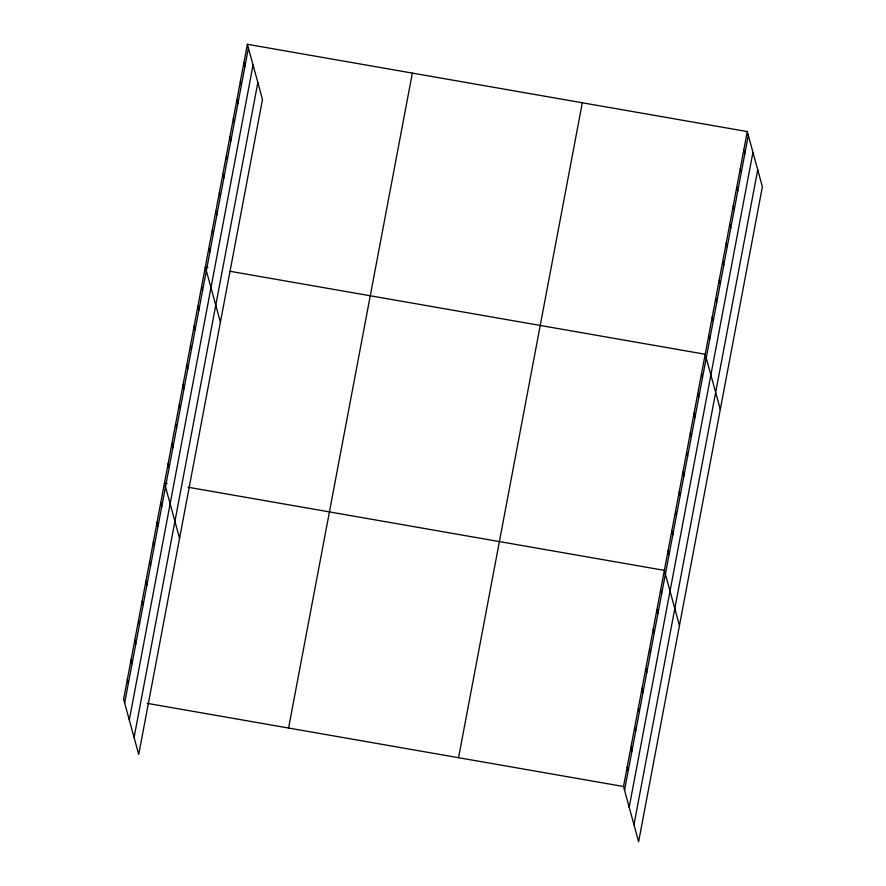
<?xml version="1.0" encoding="UTF-8"?>
<svg xmlns="http://www.w3.org/2000/svg" width="886" height="886" viewBox="0 0 886 886"><rect width="100%" height="100%" fill="white"/><g stroke="black" fill="none" stroke-linecap="round" stroke-linejoin="round"><path stroke-width="1.33" d="M247.382 44.3L123.619 699.231L138.725 754.429L262.489 99.498L247.382 44.3L747.275 131.571L762.381 186.769L638.618 841.7L623.511 786.502L747.275 131.571M124.649 702.986L248.412 48.054M129.29 719.964L253.053 65.021M134.074 737.451L257.848 82.52M288.581 728.037L412.355 73.095M458.549 757.707L582.312 102.776M624.541 790.257L748.305 135.325M629.182 807.235L752.945 152.303M633.966 824.722L757.729 169.791M207.922 267.439L205.308 266.974L220.404 322.172M230.183 271.315L705.201 354.256L720.296 409.443M167.089 483.557L164.464 483.103L179.559 538.3M188.031 487.222L664.356 570.374L679.451 625.571M147.187 703.351L623.511 786.502M743.775 150.133L744.794 153.876M740.264 168.683L741.294 172.438M736.753 187.245L737.783 190.988M733.254 205.796L734.272 209.55M729.743 224.357L730.773 228.101M726.243 242.908L727.262 246.662M722.732 261.47L723.762 265.224M719.222 280.02L720.252 283.775M715.722 298.582L716.741 302.336M712.211 317.133L713.241 320.887M708.7 335.694L709.73 339.449M701.479 373.903L702.509 377.646M697.769 393.55L698.799 397.293M694.059 413.197L695.089 416.941M690.349 432.844L691.368 436.588M686.628 452.491L687.658 456.246M682.918 472.138L683.948 475.893M679.208 491.785L680.238 495.54M675.497 511.432L676.516 515.187M671.776 531.079L672.806 534.834M668.066 550.727L669.096 554.481M660.646 590.032L661.665 593.775M656.925 609.679L657.955 613.422M653.215 629.326L654.245 633.069M649.504 648.973L650.534 652.716M645.794 668.62L646.813 672.363M642.073 688.267L643.103 692.021M638.363 707.914L639.393 711.668M634.653 727.561L635.683 731.315M630.943 747.208L631.962 750.963M627.222 766.855L628.252 770.61M243.883 62.862L244.913 66.605M240.372 81.412L241.402 85.167M236.872 99.974L237.891 103.717M233.361 118.525L234.391 122.279M229.851 137.086L230.881 140.83M226.351 155.637L227.37 159.391M222.84 174.199L223.87 177.942M219.329 192.749L220.359 196.504M215.83 211.311L216.849 215.054M212.319 229.862L213.349 233.616M208.819 248.423L209.838 252.167M201.598 286.621L202.617 290.375M197.877 306.268L198.907 310.022M194.167 325.926L195.197 329.67M190.457 345.573L191.487 349.317M186.747 365.22L187.766 368.964M183.025 384.867L184.055 388.611M179.315 404.514L180.345 408.258M175.605 424.161L176.635 427.916M171.895 443.808L172.914 447.563M168.174 463.456L169.204 467.21M160.754 502.75L161.773 506.504M157.043 522.397L158.062 526.151M153.322 542.044L154.352 545.798M149.612 561.691L150.642 565.445M145.902 581.349L146.921 585.092M142.192 600.996L143.211 604.739M138.471 620.643L139.501 624.386M134.761 640.29L135.791 644.033M131.05 659.937L132.069 663.692M127.34 679.584L128.359 683.339"/></g></svg>
